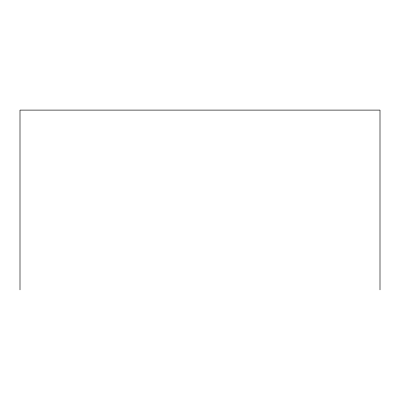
<?xml version="1.0" encoding="UTF-8"?>
<svg xmlns="http://www.w3.org/2000/svg" width="400" height="400" viewBox="0 0 400 400"><rect width="100%" height="100%" fill="white"/><g stroke="black" fill="none" stroke-linecap="round" stroke-linejoin="round"><path stroke-width="0.6" d="M380 289.895L380 110.105L20 110.105L20 289.895"/></g></svg>
